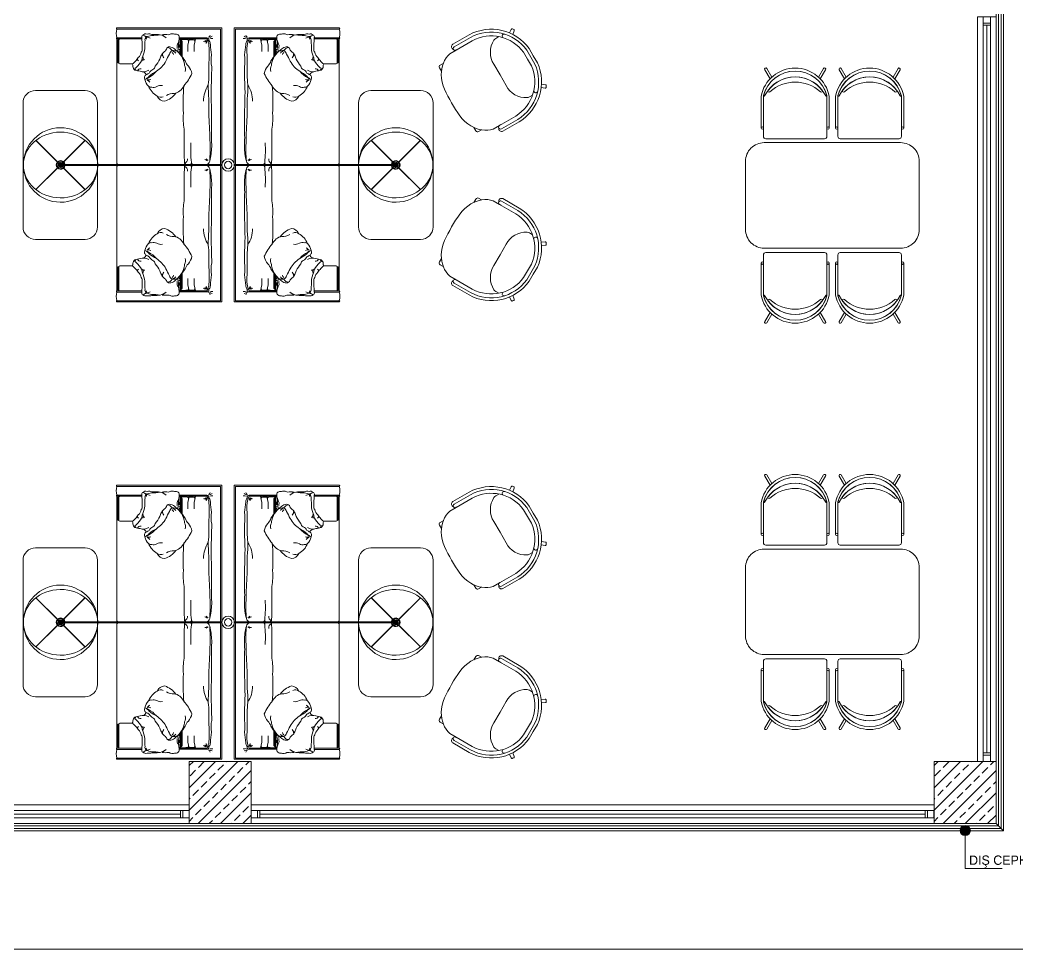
# Model space of a CAD drawing. Header units: millimetres. Extents: x 7998 to 72132, y -12523 to 5591.
# Drawn here: x 66332 to 67135, y -10621 to -9872 of the extents above; entities that cross this region are included whole.
import ezdxf

# ---------------------------------------------------------------- set-up
doc = ezdxf.new("R2010")
doc.units = ezdxf.units.MM
for name, color, linetype, lineweight in [('Xray_Area', 149, 'Continuous', 50), ('Xray_Concrete Arme Column', 8, 'Continuous', 35), ('Xray_Furniture Temporary', 23, 'Continuous', 15), ('Xray_Partition Wall', 254, 'Continuous', 25), ('Xray_Slab', 165, 'Continuous', 15), ('Xray_Text Area', 252, 'Continuous', 20)]:
    doc.layers.add(name, color=color, linetype=linetype, lineweight=lineweight)
doc.layers.add('Xray_Column Scan', color=7, linetype='Continuous', lineweight=13, true_color=0x525252)
doc.layers.add('Xray_Hatch', color=7, linetype='Continuous', lineweight=0, true_color=0x424242)
doc.layers.add('Xray_Door', color=155, linetype='Continuous')
doc.styles.add('ODA ISIMLERI', font='GOTHIC.TTF', dxfattribs={"width": 0.8, "height": 27})

# ---------------------------------------------------------------- blocks, each defined once
blk = doc.blocks.new('COUCH19')
at = {"layer": 'Xray_Furniture Temporary'}
for p, q in [((-1.1036, 0), (0, 0)), ((-1.1036, 0), (-1.1036, -0.8456)), ((1.1036, 0), (0, 0)), ((1.1036, 0), (1.1036, -0.8456)), ((-1.0937, -0.01), (0, -0.01)), ((-1.0937, -0.01), (-1.0937, -0.8456)), ((1.0937, -0.01), (0, -0.01)), ((0, -0.1285), (0, -0.01)), ((0, -0.1285), (0, -0.01)), ((1.0937, -0.01), (1.0937, -0.8456)), ((-1.023, -0.1213), (-1.023, -0.3434)), ((-1.0153, -0.1213), (-1.0153, -0.3434)), ((0, -0.1285), (0, -0.827)), ((0, -0.1285), (0, -0.827)), ((1.0153, -0.1213), (1.0153, -0.3434)), ((1.023, -0.1213), (1.023, -0.3434)), ((-0.8722, -0.32), (-0.9939, -0.32)), ((0.8722, -0.32), (0.9939, -0.32)), ((-0.891, -0.3355), (-1.0069, -0.3355)), ((-0.8809, -0.327), (-1.0016, -0.327)), ((0.8809, -0.327), (1.0016, -0.327)), ((0.891, -0.3355), (1.0069, -0.3355)), ((-1.0394, -0.6226), (-1.0339, -0.6071)), ((-1.0339, -0.6071), (-1.0336, -0.6001)), ((1.0339, -0.6071), (1.0336, -0.6001)), ((1.0394, -0.6226), (1.0339, -0.6071)), ((-1.0252, -0.6457), (-1.0252, -0.8456)), ((-1.0153, -0.6457), (-1.0153, -0.8212)), ((-0.8138, -0.7219), (-0.8138, -0.8212)), ((0.8138, -0.7219), (0.8138, -0.8212)), ((1.0153, -0.6457), (1.0153, -0.8212)), ((1.0252, -0.6457), (1.0252, -0.8456)), ((-1.0153, -0.8212), (-1.0153, -0.8456)), ((-0.9946, -0.8469), (-1.0153, -0.8458)), ((-1.0053, -0.8311), (-0.8238, -0.8311)), ((-1.0053, -0.8373), (-0.9946, -0.8373)), ((-0.9946, -0.8373), (-0.8306, -0.8373)), ((-0.9946, -0.8469), (-0.0199, -0.8469)), ((-0.8238, -0.8373), (-0.8306, -0.8373)), ((0.9946, -0.8469), (0.0199, -0.8469)), ((1.0053, -0.8311), (0.8238, -0.8311)), ((0.8238, -0.8373), (0.8306, -0.8373)), ((0.9946, -0.8373), (0.8306, -0.8373)), ((1.0053, -0.8373), (0.9946, -0.8373)), ((0.9946, -0.8469), (1.0153, -0.8458)), ((1.0153, -0.8212), (1.0153, -0.8456))]:
    blk.add_line(p, q, dxfattribs=at)
for centre, radius, start, end in [((-0.9682, -0.0568), 0.0723, 198.23131, 214.95647), ((-0.9125, -0.0688), 0.1075, 182.4523, 195.85359), ((0.9125, -0.0688), 0.1075, 344.14641, 357.5477), ((0.9682, -0.0568), 0.0723, 325.04353, 341.76869), ((-1.0485, -0.1147), 0.0203, 17.07356, 84.3161), ((-1.0086, -0.1197), 0.0145, 57.29429, 186.5462), ((-0.96, -0.2097), 0.1042, 90.04929, 121.99967), ((-0.8561, -0.0701), 0.1581, 202.42833, 209.54597), ((-0.9638, -0.0987), 0.0448, 212.15954, 236.93312), ((-0.9962, -0.1058), 0.00486, 122.77066, 200.31613), ((-0.9665, -0.1557), 0.0629, 94.31356, 120.93655), ((-0.9695, -0.0858), 0.0431, 234.52584, 258.93744), ((-1.4227, 4.3075), 4.4235, 275.85795, 276.96807), ((-0.9146, -0.4331), 0.3308, 85.1525, 97.90685), ((-1.0818, -27.3612), 27.2584, 89.24932, 89.58976), ((-0.8423, 0.2143), 0.3009, 261.64439, 279.99044), ((-0.8996, -7.8186), 7.7374, 87.69715, 89.1894), ((-0.7201, -0.6336), 0.5284, 81.99142, 90.50512), ((-0.6671, 1.9408), 2.0512, 270.57566, 273.77617), ((-0.5125, 0.0931), 0.2419, 237.19926, 269.7033), ((-0.3187, -8.8283), 8.745, 89.78452, 91.76897), ((-0.3298, -15.8255), 15.7208, 90.21428, 90.73678), ((-0.0865, -4.6828), 4.588, 91.11745, 93.77545), ((-0.266, -0.7097), 0.6266, 85.799, 91.81702), ((-0.1399, -1.2503), 1.1683, 90.30237, 93.93448), ((-0.1258, -1.2627), 1.1681, 85.36955, 92.46091), ((-0.1658, -0.6277), 0.5461, 75.75882, 87.92603), ((-0.0734, -0.0979), 0.0376, 311.32747, 340.0315), ((-0.0083, -0.1402), 0.0347, 134.93265, 177.57346), ((-0.0397, -0.1385), 0.0409, 14.12758, 78.49053), ((0.0397, -0.1385), 0.0409, 101.50947, 165.87242), ((0.1658, -0.6277), 0.5461, 92.07397, 104.24118), ((0.1258, -1.2627), 1.1681, 87.53909, 94.63045), ((0.0083, -0.1402), 0.0347, 2.42654, 45.06735), ((0.0734, -0.0979), 0.0376, 199.9685, 228.67253), ((0.1399, -1.2503), 1.1683, 86.06552, 89.69763), ((0.0865, -4.6828), 4.588, 86.22455, 88.88255), ((0.266, -0.7097), 0.6266, 88.18298, 94.201), ((0.3187, -8.8283), 8.745, 88.23103, 90.21548), ((0.3298, -15.8255), 15.7208, 89.26322, 89.78572), ((0.5125, 0.0931), 0.2419, 270.2967, 302.80074), ((0.6671, 1.9408), 2.0512, 266.22383, 269.42434), ((0.8996, -7.8186), 7.7374, 90.8106, 92.30285), ((0.7201, -0.6336), 0.5284, 89.49488, 98.00858), ((1.0818, -27.3612), 27.2584, 90.41024, 90.75068), ((0.8423, 0.2143), 0.3009, 260.00956, 278.35561), ((1.4227, 4.3075), 4.4235, 263.03193, 264.14205), ((0.9146, -0.4331), 0.3308, 82.09315, 94.8475), ((0.96, -0.2097), 0.1042, 58.00033, 89.95071), ((0.9665, -0.1557), 0.0629, 59.06345, 85.68644), ((0.9695, -0.0858), 0.0431, 281.06256, 305.47416), ((0.9638, -0.0987), 0.0448, 303.06688, 327.84046), ((0.8561, -0.0701), 0.1581, 330.45403, 337.57167), ((0.9962, -0.1058), 0.00486, 339.68387, 57.22934), ((1.0086, -0.1197), 0.0145, 353.4538, 122.70571), ((1.0485, -0.1147), 0.0203, 95.6839, 162.92644), ((-0.9388, 0.0274), 0.2515, 252.3074, 275.65468), ((-0.9939, -0.2503), 0.0327, 92.96535, 130.60645), ((-0.8941, -0.2454), 0.1149, 167.1521, 190.17117), ((-0.1066, -0.0536), 0.2109, 294.18797, 300.34583), ((0.1066, -0.0536), 0.2109, 239.65417, 245.81203), ((0.9388, 0.0274), 0.2515, 264.34532, 287.6926), ((0.9939, -0.2503), 0.0327, 49.39355, 87.03465), ((0.8941, -0.2454), 0.1149, 349.82883, 12.8479), ((-0.9388, -0.0237), 0.2515, 252.3074, 275.65468), ((-0.9939, -0.3014), 0.0327, 92.96535, 130.60645), ((-0.8573, -0.3085), 0.154, 166.02161, 193.8638), ((-0.9731, -0.3508), 0.0372, 124.12904, 155.64558), ((-0.6398, -0.6218), 0.3808, 121.3884, 141.12619), ((-0.7785, -0.4894), 0.1907, 103.81541, 126.17323), ((-0.87, -0.1994), 0.1023, 288.10969, 316.21674), ((-0.8086, -0.3294), 0.0295, 76.02342, 121.44726), ((-0.7705, -0.3554), 0.0628, 74.63663, 119.49282), ((-0.7241, -0.3491), 0.1068, 96.63628, 132.3883), ((-0.8799, -0.576), 0.3626, 48.24576, 66.69877), ((-0.503, 0.9339), 1.2468, 263.76536, 274.03514), ((-0.7253, -0.4571), 0.1748, 42.47622, 60.18804), ((-0.7253, -0.4571), 0.1748, 42.47622, 60.18804), ((-0.3747, 0.1012), 0.413, 264.35466, 281.93885), ((-0.1957, 4.6112), 4.9149, 268.90975, 270.78557), ((-0.1188, 0.6037), 0.8554, 266.03013, 276.62411), ((-0.098, 0.8112), 1.1149, 268.4407, 274.38117), ((-0.0441, -0.3105), 0.0328, 17.77606, 99.42894), ((-0.0219, -0.2808), 0.0348, 51.0228, 87.08965), ((-0.0309, -0.2753), 0.031, 305.699, 355.58904), ((0.0219, -0.2808), 0.0348, 92.91035, 128.9772), ((0.0309, -0.2753), 0.031, 184.41096, 234.301), ((0.0441, -0.3105), 0.0328, 80.57106, 162.22394), ((0.098, 0.8112), 1.1149, 265.61883, 271.5593), ((0.1188, 0.6037), 0.8554, 263.37589, 273.96987), ((0.1957, 4.6112), 4.9149, 269.21443, 271.09025), ((0.3747, 0.1012), 0.413, 258.06115, 275.64534), ((0.503, 0.9339), 1.2468, 265.96486, 276.23464), ((0.7253, -0.4571), 0.1748, 119.81196, 137.52378), ((0.7253, -0.4571), 0.1748, 119.81196, 137.52378), ((0.8799, -0.576), 0.3626, 113.30123, 131.75424), ((0.7241, -0.3491), 0.1068, 47.6117, 83.36372), ((0.7705, -0.3554), 0.0628, 60.50718, 105.36337), ((0.87, -0.1994), 0.1023, 223.78326, 251.89031), ((0.8086, -0.3294), 0.0295, 58.55274, 103.97658), ((0.7785, -0.4894), 0.1907, 53.82677, 76.18459), ((0.6398, -0.6218), 0.3808, 38.87381, 58.6116), ((0.9388, -0.0237), 0.2515, 264.34532, 287.6926), ((0.9731, -0.3508), 0.0372, 24.35442, 55.87096), ((0.9939, -0.3014), 0.0327, 49.39355, 87.03465), ((0.8573, -0.3085), 0.154, 346.1362, 13.97839), ((-0.9935, -0.3951), 0.0636, 175.6653, 199.88427), ((-1.074, -0.3797), 0.0201, 328.12893, 14.35696), ((-1.0179, -0.373), 0.0366, 132.10418, 182.60489), ((-1.0202, -0.4425), 0.0992, 87.12331, 102.96129), ((-1.013, -0.3531), 0.00989, 37.58217, 102.98696), ((-1.0153, -0.3434), 9e-16, 206.56505, 285.66907), ((-0.8059, 2.3284), 2.6828, 265.74072, 267.224), ((-1.0152, -0.4325), 0.0861, 60.71855, 83.31544), ((-0.9598, -0.3395), 0.0224, 233.38286, 291.86342), ((-1.8086, -0.3438), 0.8409, 359.89107, 0.56801), ((-1.8043, -0.3438), 0.8409, 359.89107, 0.56801), ((-1.7985, -0.3438), 0.8409, 359.89107, 0.56801), ((-0.9476, -0.3727), 0.013, 53.24774, 107.21161), ((-0.8785, -0.4259), 0.0721, 143.30896, 175.55012), ((-1.7898, -0.3438), 0.8409, 359.89107, 0.56801), ((-0.8982, -0.4428), 0.0477, 118.96826, 174.6945), ((-0.4767, 1.1955), 1.6136, 253.46674, 254.27028), ((-0.8521, -0.3383), 0.079, 177.94062, 186.48444), ((-0.8349, -0.393), 0.0868, 155.89521, 185.31204), ((-0.8806, -0.3758), 0.048, 211.76728, 255.88251), ((-0.8391, -0.3383), 0.079, 177.94062, 186.48444), ((-0.89, -0.3951), 0.0251, 116.21532, 179.46973), ((-0.8313, -0.3383), 0.079, 177.94062, 186.48444), ((-0.8858, -0.4133), 0.0239, 98.11027, 149.20326), ((-0.6677, -0.3987), 0.0929, 9.12676, 39.8927), ((-0.683, -0.5154), 0.1782, 17.82565, 54.35597), ((-0.4651, -0.3911), 0.1111, 176.31749, 210.59755), ((0.683, -0.5154), 0.1782, 125.64403, 162.17435), ((0.4651, -0.3911), 0.1111, 329.40245, 3.68251), ((0.6677, -0.3987), 0.0929, 140.1073, 170.87324), ((0.8858, -0.4133), 0.0239, 30.79674, 81.88973), ((0.8806, -0.3758), 0.048, 284.11749, 328.23272), ((0.89, -0.3951), 0.0251, 0.53027, 63.78468), ((0.8313, -0.3383), 0.079, 353.51556, 2.05938), ((0.4767, 1.1955), 1.6136, 285.72972, 286.53326), ((0.8349, -0.393), 0.0868, 354.68796, 24.10479), ((0.8391, -0.3383), 0.079, 353.51556, 2.05938), ((0.8982, -0.4428), 0.0477, 5.3055, 61.03174), ((0.8521, -0.3383), 0.079, 353.51556, 2.05938), ((0.8059, 2.3284), 2.6828, 272.776, 274.25928), ((0.8785, -0.4259), 0.0721, 4.44988, 36.69104), ((0.9476, -0.3727), 0.013, 72.78839, 126.75226), ((1.7898, -0.3438), 0.8409, 179.43199, 180.10893), ((0.9598, -0.3395), 0.0224, 248.13658, 306.61714), ((1.7985, -0.3438), 0.8409, 179.43199, 180.10893), ((1.8043, -0.3438), 0.8409, 179.43199, 180.10893), ((1.8086, -0.3438), 0.8409, 179.43199, 180.10893), ((1.0152, -0.4325), 0.0861, 96.68456, 119.28145), ((1.013, -0.3531), 0.00989, 77.01304, 142.41783), ((1.0202, -0.4425), 0.0992, 77.03871, 92.87669), ((1.0153, -0.3434), 9e-16, 254.33093, 333.43495), ((1.0179, -0.373), 0.0366, 357.39511, 47.89582), ((0.9935, -0.3951), 0.0636, 340.11573, 4.3347), ((1.074, -0.3797), 0.0201, 165.64304, 211.87107), ((-1.0857, -0.4353), 0.0374, 5.62626, 29.86705), ((-0.8603, -0.4599), 0.1903, 171.46749, 186.75287), ((-0.9845, -0.5171), 0.0736, 131.92227, 151.75812), ((-0.8895, -0.5465), 0.1669, 144.40627, 162.81863), ((-0.93, -0.4247), 0.0209, 167.84424, 221.03219), ((-0.9308, -0.4312), 0.0166, 205.71178, 264.96524), ((-0.95, -0.4912), 0.0469, 30.0924, 67.79972), ((-0.8675, -0.4407), 0.0498, 212.77561, 251.38585), ((-0.8962, -0.4339), 0.0461, 267.61302, 314.7931), ((-0.5946, 0.0891), 0.5918, 239.80059, 245.85007), ((-0.5852, -0.5878), 0.3145, 159.35128, 161.47641), ((-0.9623, -0.668), 0.2508, 33.94677, 59.95726), ((-0.5637, -0.4898), 0.0765, 172.08698, 207.66907), ((-0.5781, -0.4612), 0.0648, 291.84882, 0.31805), ((-0.593, -0.493), 0.0481, 323.94805, 24.7103), ((0.5781, -0.4612), 0.0648, 179.68195, 248.15118), ((0.593, -0.493), 0.0481, 155.2897, 216.05195), ((0.5637, -0.4898), 0.0765, 332.33093, 7.91302), ((0.9623, -0.668), 0.2508, 120.04274, 146.05323), ((0.5946, 0.0891), 0.5918, 294.14993, 300.19941), ((0.8962, -0.4339), 0.0461, 225.2069, 272.38698), ((0.5852, -0.5878), 0.3145, 18.52359, 20.64872), ((0.8675, -0.4407), 0.0498, 288.61415, 327.22439), ((0.95, -0.4912), 0.0469, 112.20028, 149.9076), ((0.9308, -0.4312), 0.0166, 275.03476, 334.28822), ((0.93, -0.4247), 0.0209, 318.96781, 12.15576), ((0.8895, -0.5465), 0.1669, 17.18137, 35.59373), ((0.9845, -0.5171), 0.0736, 28.24188, 48.07773), ((1.0857, -0.4353), 0.0374, 150.13295, 174.37374), ((0.8603, -0.4599), 0.1903, 353.24713, 8.53251), ((-1.1824, -0.5481), 0.1315, 345.11327, 359.76905), ((-0.6856, -0.5372), 0.3656, 173.70326, 181.78914), ((-1.3233, -0.5519), 0.2798, 356.98029, 11.29104), ((-0.1668, 1.2141), 1.8467, 247.16633, 248.19391), ((-0.9686, -0.7306), 0.2576, 48.26676, 63.28578), ((-0.7977, -0.5692), 0.0309, 23.77058, 88.91582), ((-0.7041, -0.5228), 0.0736, 207.42887, 240.30495), ((-0.9052, -0.702), 0.2305, 28.40779, 49.06899), ((-0.4308, -0.3572), 0.3657, 207.82843, 218.77587), ((-0.6913, -0.4433), 0.1579, 291.30838, 330.37962), ((-0.6694, -0.5501), 0.0453, 340.76954, 33.07013), ((0.6913, -0.4433), 0.1579, 209.62038, 248.69162), ((0.6694, -0.5501), 0.0453, 146.92987, 199.23046), ((0.9052, -0.702), 0.2305, 130.93101, 151.59221), ((0.4308, -0.3572), 0.3657, 321.22413, 332.17157), ((0.7041, -0.5228), 0.0736, 299.69505, 332.57113), ((0.7977, -0.5692), 0.0309, 91.08418, 156.22942), ((0.9686, -0.7306), 0.2576, 116.71422, 131.73324), ((0.1668, 1.2141), 1.8467, 291.80609, 292.83367), ((1.3233, -0.5519), 0.2798, 168.70896, 183.01971), ((0.6856, -0.5372), 0.3656, 358.21086, 6.29674), ((1.1824, -0.5481), 0.1315, 180.23095, 194.88673), ((-1.024, -0.6135), 0.0321, 161.98094, 225.46619), ((-0.893, -0.5867), 0.1625, 178.30492, 185.94257), ((-1.0305, -0.6287), 0.0178, 205.53765, 287.16641), ((-0.9918, -0.6504), 0.0551, 132.32141, 167.22086), ((-0.8969, -0.5394), 0.1495, 190.49814, 208.00804), ((-0.9116, -0.6241), 0.1204, 156.94412, 171.49256), ((-1.0297, -0.6272), 0.021, 40.19379, 92.72383), ((-1.0084, -0.595), 0.0252, 215.35046, 284.89713), ((-0.9561, -0.2463), 0.3759, 262.99758, 269.92178), ((-0.9616, -0.8603), 0.2191, 83.67918, 98.72149), ((-0.9444, -0.7762), 0.1544, 66.79638, 94.50638), ((-0.932, -0.6833), 0.0412, 54.70234, 97.62829), ((-0.872, -0.6017), 0.0345, 250.37361, 320.20198), ((-0.8452, -0.5576), 0.0857, 243.37534, 262.80975), ((-0.8562, -0.6208), 0.0218, 270.7288, 323.40387), ((-0.8886, -0.7571), 0.119, 41.71252, 74.04791), ((-0.8238, -0.6318), 0.074, 338.25285, 34.24984), ((-0.7076, -0.6535), 0.0475, 113.03693, 152.79426), ((-1.1641, -0.8672), 0.508, 30.45148, 33.51032), ((-0.703, -0.5984), 0.0259, 206.1911, 303.15727), ((-0.7246, -0.6096), 0.0249, 24.03342, 69.61843), ((-0.7569, -0.6364), 0.07, 13.53858, 38.98255), ((-0.812, -0.6832), 0.1384, 27.17308, 37.26182), ((-0.7068, -0.521), 0.1006, 280.2692, 316.42153), ((-0.7367, -0.592), 0.0518, 347.50609, 20.34024), ((-0.4043, -0.8255), 0.3589, 137.00296, 141.72321), ((-0.6568, -0.57), 0.0307, 318.41647, 9.50764), ((0.6568, -0.57), 0.0307, 170.49236, 221.58353), ((0.7068, -0.521), 0.1006, 223.57847, 259.7308), ((0.4043, -0.8255), 0.3589, 38.27679, 42.99704), ((0.7367, -0.592), 0.0518, 159.65976, 192.49391), ((0.7569, -0.6364), 0.07, 141.01745, 166.46142), ((0.812, -0.6832), 0.1384, 142.73818, 152.82692), ((0.703, -0.5984), 0.0259, 236.84273, 333.8089), ((0.7246, -0.6096), 0.0249, 110.38157, 155.96658), ((1.1641, -0.8672), 0.508, 146.48968, 149.54852), ((0.7076, -0.6535), 0.0475, 27.20574, 66.96307), ((0.8238, -0.6318), 0.074, 145.75016, 201.74715), ((0.8886, -0.7571), 0.119, 105.95209, 138.28748), ((0.8562, -0.6208), 0.0218, 216.59613, 269.2712), ((0.872, -0.6017), 0.0345, 219.79802, 289.62639), ((0.8452, -0.5576), 0.0857, 277.19025, 296.62466), ((0.9444, -0.7762), 0.1544, 85.49362, 113.20362), ((0.932, -0.6833), 0.0412, 82.37171, 125.29766), ((0.9616, -0.8603), 0.2191, 81.27851, 96.32082), ((0.9561, -0.2463), 0.3759, 270.07822, 277.00242), ((1.0084, -0.595), 0.0252, 255.10287, 324.64954), ((1.0297, -0.6272), 0.021, 87.27617, 139.80621), ((0.9116, -0.6241), 0.1204, 8.50744, 23.05588), ((1.0305, -0.6287), 0.0178, 252.83359, 334.46235), ((0.8969, -0.5394), 0.1495, 331.99196, 349.50186), ((0.9918, -0.6504), 0.0551, 12.77914, 47.67859), ((1.024, -0.6135), 0.0321, 314.53381, 18.01906), ((0.893, -0.5867), 0.1625, 354.05743, 1.69508), ((-1.0202, -0.4899), 0.1559, 268.16974, 279.37394), ((-0.9173, -0.7166), 0.0675, 38.85854, 82.24168), ((-0.9411, -0.799), 0.1462, 43.10341, 58.55289), ((-0.853, -0.6658), 0.0145, 257.19165, 333.37389), ((-0.8929, -0.7722), 0.0937, 32.44409, 51.26793), ((-0.7999, -0.7396), 0.0226, 72.94218, 128.28882), ((-0.836, -0.7335), 0.0664, 30.01156, 56.90731), ((-0.7991, -0.676), 0.0425, 277.94395, 324.85102), ((-0.7764, -0.6828), 0.0176, 263.13095, 322.85544), ((-0.746, -0.6534), 0.0296, 176.22717, 243.90603), ((-1.0453, -0.616), 0.2934, 343.26547, 351.52835), ((1.0453, -0.616), 0.2934, 188.47165, 196.73453), ((0.746, -0.6534), 0.0296, 296.09397, 3.77283), ((0.7764, -0.6828), 0.0176, 217.14456, 276.86905), ((0.7991, -0.676), 0.0425, 215.14898, 262.05605), ((0.836, -0.7335), 0.0664, 123.09269, 149.98844), ((0.7999, -0.7396), 0.0226, 51.71118, 107.05782), ((0.8929, -0.7722), 0.0937, 128.73207, 147.55591), ((0.9411, -0.799), 0.1462, 121.44711, 136.89659), ((0.853, -0.6658), 0.0145, 206.62611, 282.80835), ((0.9173, -0.7166), 0.0675, 97.75832, 141.14146), ((1.0202, -0.4899), 0.1559, 260.62606, 271.83026), ((-1.0986, -0.8456), 0.00498, 180, 0), ((-1.0594, -0.7633), 0.0891, 247.41552, 292.58448), ((-1.0202, -0.8456), 0.00498, 180, 0), ((-1.0053, -0.8212), 0.00996, 180, 270), ((-1.0053, -0.8342), 0.00308, 90, 270), ((-0.9946, -0.8421), 0.00481, 90, 270), ((-0.8306, -0.8421), 0.00481, 270, 90), ((-0.8238, -0.8212), 0.00996, 270, 360), ((-0.8238, -0.8342), 0.00308, 270, 90), ((-0.0199, -0.827), 0.0199, 270, 360), ((0.0199, -0.827), 0.0199, 180, 270), ((0.8238, -0.8212), 0.00996, 180, 270), ((0.8238, -0.8342), 0.00308, 90, 270), ((0.8306, -0.8421), 0.00481, 90, 270), ((0.9946, -0.8421), 0.00481, 270, 90), ((1.0053, -0.8212), 0.00996, 270, 0), ((1.0053, -0.8342), 0.00308, 270, 90), ((1.0202, -0.8456), 0.00498, 180, 0), ((1.0594, -0.7633), 0.0891, 247.41552, 292.58448), ((1.0986, -0.8456), 0.00498, 180, 0)]:
    blk.add_arc(centre, radius, start, end, dxfattribs=at)
blk = doc.blocks.new('SANDALYEÜ')
at = {"layer": 'Xray_Furniture Temporary'}
for p, q in [((55180.14, 5075.64), (55180.14, 5041.32)), ((55232.14, 5077.64), (55182.14, 5077.64)), ((55234.14, 5075.64), (55234.14, 5041.32))]:
    blk.add_line(p, q, dxfattribs=at)
for points in [[(55178.14, 5068.64), (55178.14, 5041.64, 0.827586), (55236.14, 5041.64), (55236.14, 5068.64)], [(55185.77, 5026.8), (55181.27, 5019.01, 1), (55183, 5018.01), (55187.24, 5025.35)], [(55228.51, 5026.8), (55233, 5019.01, -1), (55231.27, 5018.01), (55227.03, 5025.35)]]:
    blk.add_lwpolyline(points, format="xyb", dxfattribs=at)
for points in [[(55234.06, 5041.01, 0.898684), (55233.08, 5041.21, -0.619296), (55181.19, 5041.21, 0.898684), (55180.22, 5041.01, 0.775257)], [(55185.66, 5037.76, 0.913533), (55184.2, 5036.4, 0.490973), (55230.07, 5036.4, 0.913533), (55228.61, 5037.76, -0.383369)]]:
    blk.add_lwpolyline(points, format="xyb", close=True, dxfattribs=at)
for centre in [(55179.14, 5068.64), (55235.14, 5068.64)]:
    blk.add_circle(centre, 1, dxfattribs=at)
for centre, radius, start, end in [((55182.14, 5075.64), 2, 90, 180), ((55232.14, 5075.64), 2, 0, 90), ((55207.14, 5047.94), 27.8, 193.77034, 346.22966)]:
    blk.add_arc(centre, radius, start, end, dxfattribs=at)

msp = doc.modelspace()

# ---------------------------------------------------------------- hatches: boundary and pattern name
at = {"layer": 'Xray_Column Scan', "linetype": 'Continuous', "lineweight": 0}
h = msp.add_hatch(dxfattribs=at)
h.set_pattern_fill('ANSI33', color=256, scale=2)
h.set_pattern_definition([(45, (56233.489, -22306.314), (-8.980256, 8.980256), []), (45, (56242.469, -22306.314), (-8.980256, 8.980256), [6.35, -3.175])])
h.paths.add_polyline_path([(66468.01, -10519.9), (66468.01, -10469.9), (66518.01, -10469.9), (66518.01, -10519.9)])
h = msp.add_hatch(dxfattribs=at)
h.set_pattern_fill('ANSI33', color=256, scale=2)
h.set_pattern_definition([(45, (56833.708, -22306.314), (-8.980256, 8.980256), []), (45, (56842.688, -22306.314), (-8.980256, 8.980256), [6.35, -3.175])])
h.paths.add_polyline_path([(67068.23, -10519.9), (67068.23, -10469.9), (67118.23, -10469.9), (67118.23, -10519.9)])
at = {"layer": 'Xray_Hatch', "lineweight": 0}
h = msp.add_hatch(color=256, dxfattribs=at)
h.dxf.hatch_style = 1
h.paths.add_polyline_path([(67097.53, -10525.57, -1), (67089.31, -10525.57, -1)])

# ---------------------------------------------------------------- linework, layer by layer
at = {"lineweight": 0}
for p, q in [((67093.42, -10527.8), (67093.42, -10556.13)), ((67093.42, -10556.13), (67123.17, -10556.13))]:
    msp.add_line(p, q, dxfattribs=at)
msp.add_circle((67093.42, -10525.57), 4.11, dxfattribs=at)
at = {"layer": 'Xray_Area', "linetype": 'Continuous', "lineweight": 0}
msp.add_lwpolyline([(67058.6, -7106.18), (66804.08, -7131.12), (65519.02, -7257.04), (65528.93, -6726.29), (64107.48, -6669.65), (63969.84, -6663.47), (63917.99, -9021.55), (63882.55, -10621.1), (68003.63, -10621.09), (68006.86, -10369.65), (67810.03, -9689.32)], close=True, dxfattribs=at)
msp.add_lwpolyline([(64118.23, -10519.9), (67118.23, -10519.9), (67118.23, -7439.9), (65519.02, -7439.9), (65519.02, -6829.9), (64118.02, -6829.9), (64118.23, -10519.9)], dxfattribs=at)
at = {"layer": 'Xray_Concrete Arme Column', "linetype": 'Continuous', "lineweight": 0}
msp.add_line((67118.23, -10519.9), (64118.25, -10519.9), dxfattribs=at)
for points in [[(66468.01, -10519.9), (66468.01, -10469.9), (66518.01, -10469.9), (66518.01, -10519.9), (66468.01, -10519.9)], [(67068.23, -10519.9), (67068.23, -10469.9), (67118.23, -10469.9), (67118.23, -10519.9), (67068.23, -10519.9)]]:
    msp.add_lwpolyline(points, dxfattribs=at)
at = {"layer": 'Xray_Door', "lineweight": 0}
for p, q in [((67110.73, -10463.04), (67110.73, -9876.76)), ((66461.15, -10512.4), (65924.87, -10512.4)), ((66524.87, -10512.4), (67061.15, -10512.4))]:
    msp.add_line(p, q, dxfattribs=at)
for points in [[(67107.73, -9875.03), (67107.73, -9869.9), (67113.73, -9869.9), (67113.73, -9875.03)], [(67107.73, -9876.76), (67107.73, -9875.03), (67113.73, -9875.03), (67113.73, -9876.76)], [(67107.73, -10463.04), (67107.73, -10464.77), (67113.73, -10464.77), (67113.73, -10463.04)], [(67107.73, -10464.77), (67107.73, -10469.9), (67113.73, -10469.9), (67113.73, -10464.77)], [(66461.15, -10515.4), (66462.88, -10515.4), (66462.88, -10509.4), (66461.15, -10509.4)], [(66462.88, -10515.4), (66468.01, -10515.4), (66468.01, -10509.4), (66462.88, -10509.4)], [(66523.14, -10515.4), (66518.01, -10515.4), (66518.01, -10509.4), (66523.14, -10509.4)], [(66524.87, -10515.4), (66523.14, -10515.4), (66523.14, -10509.4), (66524.87, -10509.4)], [(67061.15, -10515.4), (67062.88, -10515.4), (67062.88, -10509.4), (67061.15, -10509.4)], [(67062.88, -10515.4), (67068.01, -10515.4), (67068.01, -10509.4), (67062.88, -10509.4)]]:
    msp.add_lwpolyline(points, close=True, dxfattribs=at)
for points in [[(67107.73, -10463.04), (67107.73, -9876.76), (67113.73, -9876.76), (67113.73, -10463.04), (67107.73, -10463.04)], [(66461.15, -10515.4), (65924.87, -10515.4), (65924.87, -10509.4), (66461.15, -10509.4), (66461.15, -10515.4)], [(66524.87, -10515.4), (67061.15, -10515.4), (67061.15, -10509.4), (66524.87, -10509.4), (66524.87, -10515.4)]]:
    msp.add_lwpolyline(points, dxfattribs=at)
at = {"layer": 'Xray_Furniture Temporary', "lineweight": 0}
for p, q in [((66717.51, -9885.93), (66715.03, -9887.37)), ((66683.11, -9896.79), (66678.03, -9899.72)), ((66718.52, -9916.78), (66713.55, -9908.18)), ((66718.52, -9916.78), (66723.49, -9925.39)), ((66744.73, -9933.08), (66742.25, -9934.52)), ((66718.13, -9957.45), (66713.06, -9960.38)), ((66718.13, -10021.13), (66713.06, -10018.2)), ((66744.73, -10045.5), (66742.25, -10044.07)), ((66718.52, -10061.8), (66723.49, -10053.19)), ((66718.52, -10061.8), (66713.55, -10070.4)), ((66683.11, -10081.8), (66678.03, -10078.87)), ((66717.51, -10092.65), (66715.03, -10091.22)), ((66717.51, -10254.44), (66715.03, -10255.87)), ((66683.11, -10265.29), (66678.03, -10268.22)), ((66718.52, -10285.29), (66713.55, -10276.68)), ((66718.52, -10285.29), (66723.49, -10293.89)), ((66744.73, -10301.59), (66742.25, -10303.02)), ((66718.13, -10325.95), (66713.06, -10328.89)), ((66718.13, -10389.64), (66713.06, -10386.71)), ((66744.73, -10414.01), (66742.25, -10412.57)), ((66718.52, -10430.3), (66723.49, -10421.7)), ((66718.52, -10430.3), (66713.55, -10438.91)), ((66683.11, -10450.3), (66678.03, -10447.37)), ((66717.51, -10461.15), (66715.03, -10459.72))]:
    msp.add_line(p, q, dxfattribs=at)
at = {"layer": 'Xray_Furniture Temporary', "linetype": 'Continuous', "lineweight": 0}
for p, q in [((66344.48, -9969.57), (66361.85, -9986.94)), ((66344.58, -9969.47), (66361.95, -9986.84)), ((66366.81, -9986.75), (66384.18, -9969.38)), ((66366.9, -9986.85), (66384.27, -9969.48)), ((66632, -9986.85), (66614.63, -9969.48)), ((66632.1, -9986.75), (66614.73, -9969.38)), ((66654.32, -9969.47), (66636.95, -9986.84)), ((66654.42, -9969.57), (66637.05, -9986.94)), ((66363.63, -9987.61), (66363.53, -9987.41)), ((66364.42, -9987.21), (66364.42, -9987.44)), ((66365.31, -9987.41), (66365.21, -9987.61)), ((66633.59, -9987.41), (66633.69, -9987.61)), ((66634.48, -9987.21), (66634.48, -9987.44)), ((66635.27, -9987.61), (66635.37, -9987.41)), ((66344.49, -10009.07), (66361.86, -9991.7)), ((66344.58, -10009.16), (66361.95, -9991.8)), ((66362.55, -9989.32), (66362.32, -9989.32)), ((66362.52, -9988.43), (66362.72, -9988.52)), ((66362.72, -9990.11), (66362.52, -9990.2)), ((66363.1, -9987.99), (66362.94, -9987.83)), ((66363.1, -9990.64), (66362.94, -9990.8)), ((66363.63, -9991.02), (66363.53, -9991.22)), ((66364.42, -9991.19), (66364.42, -9991.42)), ((66494.48, -9988.82), (66364.46, -9988.82)), ((66494.48, -9989.82), (66364.46, -9989.82)), ((66365.31, -9991.22), (66365.21, -9991.02)), ((66365.91, -9987.83), (66365.75, -9987.99)), ((66365.91, -9990.8), (66365.75, -9990.64)), ((66366.33, -9988.43), (66366.12, -9988.52)), ((66366.12, -9990.11), (66366.33, -9990.2)), ((66366.8, -9991.88), (66384.17, -10009.25)), ((66366.9, -9991.79), (66384.26, -10009.16)), ((66504.43, -9988.82), (66634.44, -9988.82)), ((66504.43, -9989.82), (66634.44, -9989.82)), ((66632, -9991.79), (66614.64, -10009.16)), ((66632.1, -9991.88), (66614.73, -10009.25)), ((66632.58, -9988.43), (66632.78, -9988.52)), ((66632.78, -9990.11), (66632.58, -9990.2)), ((66632.99, -9987.83), (66633.15, -9987.99)), ((66632.99, -9990.8), (66633.15, -9990.64)), ((66633.59, -9991.22), (66633.69, -9991.02)), ((66634.48, -9991.19), (66634.48, -9991.42)), ((66635.27, -9991.02), (66635.37, -9991.22)), ((66635.81, -9987.99), (66635.96, -9987.83)), ((66635.81, -9990.64), (66635.96, -9990.8)), ((66636.38, -9988.43), (66636.18, -9988.52)), ((66636.18, -9990.11), (66636.38, -9990.2)), ((66636.36, -9989.32), (66636.58, -9989.32)), ((66654.32, -10009.16), (66636.95, -9991.8)), ((66654.41, -10009.07), (66637.04, -9991.7)), ((66344.48, -10338.07), (66361.85, -10355.44)), ((66344.58, -10337.98), (66361.95, -10355.34)), ((66366.81, -10355.26), (66384.18, -10337.89)), ((66366.9, -10355.35), (66384.27, -10337.98)), ((66632, -10355.35), (66614.63, -10337.98)), ((66632.1, -10355.26), (66614.73, -10337.89)), ((66654.32, -10337.98), (66636.95, -10355.34)), ((66654.42, -10338.07), (66637.05, -10355.44)), ((66362.52, -10356.93), (66362.72, -10357.03)), ((66363.1, -10356.49), (66362.94, -10356.33)), ((66363.63, -10356.12), (66363.53, -10355.92)), ((66364.42, -10355.72), (66364.42, -10355.94)), ((66365.31, -10355.92), (66365.21, -10356.12)), ((66365.91, -10356.33), (66365.75, -10356.49)), ((66366.33, -10356.93), (66366.12, -10357.03)), ((66632.58, -10356.93), (66632.78, -10357.03)), ((66632.99, -10356.33), (66633.15, -10356.49)), ((66633.59, -10355.92), (66633.69, -10356.12)), ((66634.48, -10355.72), (66634.48, -10355.94)), ((66635.27, -10356.12), (66635.37, -10355.92)), ((66635.81, -10356.49), (66635.96, -10356.33)), ((66636.38, -10356.93), (66636.18, -10357.03)), ((66344.49, -10377.57), (66361.86, -10360.2)), ((66344.58, -10377.67), (66361.95, -10360.3)), ((66362.55, -10357.82), (66362.32, -10357.82)), ((66362.72, -10358.61), (66362.52, -10358.71)), ((66363.1, -10359.15), (66362.94, -10359.3)), ((66363.63, -10359.52), (66363.53, -10359.72)), ((66364.42, -10359.69), (66364.42, -10359.92)), ((66494.48, -10357.32), (66364.46, -10357.32)), ((66494.48, -10358.32), (66364.46, -10358.32)), ((66365.31, -10359.72), (66365.21, -10359.52)), ((66365.91, -10359.3), (66365.75, -10359.15)), ((66366.12, -10358.61), (66366.33, -10358.71)), ((66366.8, -10360.39), (66384.17, -10377.76)), ((66366.9, -10360.29), (66384.26, -10377.66)), ((66504.43, -10357.32), (66634.44, -10357.32)), ((66504.43, -10358.32), (66634.44, -10358.32)), ((66632, -10360.29), (66614.64, -10377.66)), ((66632.1, -10360.39), (66614.73, -10377.76)), ((66632.78, -10358.61), (66632.58, -10358.71)), ((66632.99, -10359.3), (66633.15, -10359.15)), ((66633.59, -10359.72), (66633.69, -10359.52)), ((66634.48, -10359.69), (66634.48, -10359.92)), ((66635.27, -10359.52), (66635.37, -10359.72)), ((66635.81, -10359.15), (66635.96, -10359.3)), ((66636.18, -10358.61), (66636.38, -10358.71)), ((66636.36, -10357.82), (66636.58, -10357.82)), ((66654.32, -10377.67), (66636.95, -10360.3)), ((66654.41, -10377.57), (66637.04, -10360.2))]:
    msp.add_line(p, q, dxfattribs=at)
at = {"layer": 'Xray_Furniture Temporary', "lineweight": 0}
for points in [[(66680.4, -9892.09), (66693.55, -9884.5, -0.377301), (66742.07, -9895.6), (66745.35, -9901.29)], [(66681.54, -9894.07), (66694.66, -9886.49, -0.376145), (66740.15, -9896.84), (66743.38, -9902.43)], [(66726.29, -9882.98), (66727.5, -9880.11, -0.414214), (66728.6, -9879.66), (66729.53, -9880.05, -0.414214), (66729.97, -9881.15), (66728.73, -9884.12)], [(66683.11, -9896.79), (66696.19, -9889.23, -0.374359), (66737.52, -9898.56), (66740.66, -9904)], [(66718.13, -9957.45), (66731.22, -9949.9, 0.374359), (66743.8, -9909.44), (66740.66, -9904)], [(66719.7, -9960.17), (66732.82, -9952.59, 0.376145), (66746.6, -9908.02), (66743.38, -9902.43)], [(66720.84, -9962.14), (66733.99, -9954.55, 0.377301), (66748.64, -9906.98), (66745.35, -9901.29)], [(66671.31, -9913.84), (66669.76, -9911.15, -0.414214), (66670.37, -9908.86), (66672.76, -9907.48)], [(66751.68, -9926.96), (66754.77, -9927.34, 0.414214), (66755.71, -9926.61), (66755.83, -9925.62, 0.414214), (66755.1, -9924.68), (66751.91, -9924.28)], [(66697.47, -9959.14), (66699.02, -9961.83, 0.414214), (66701.31, -9962.44), (66703.7, -9961.07)], [(66697.47, -10019.44), (66699.02, -10016.76, -0.414214), (66701.31, -10016.14), (66703.7, -10017.52)], [(66719.7, -10018.42), (66732.82, -10025.99, -0.376145), (66746.6, -10070.56), (66743.38, -10076.15)], [(66720.84, -10016.44), (66733.99, -10024.03, -0.377301), (66748.64, -10071.6), (66745.35, -10077.29)], [(66718.13, -10021.13), (66731.22, -10028.69, -0.374359), (66743.8, -10069.14), (66740.66, -10074.58)], [(66751.68, -10051.63), (66754.77, -10051.24, -0.414214), (66755.71, -10051.97), (66755.83, -10052.97, -0.414214), (66755.1, -10053.91), (66751.91, -10054.31)], [(66671.31, -10064.75), (66669.76, -10067.43, 0.414214), (66670.37, -10069.73), (66672.76, -10071.11)], [(66683.11, -10081.8), (66696.19, -10089.35, 0.374359), (66737.52, -10080.03), (66740.66, -10074.58)], [(66680.4, -10086.49), (66693.55, -10094.08, 0.377301), (66742.07, -10082.98), (66745.35, -10077.29)], [(66681.54, -10084.52), (66694.66, -10092.09, 0.376145), (66740.15, -10081.74), (66743.38, -10076.15)], [(66726.29, -10095.61), (66727.5, -10098.47, 0.414214), (66728.6, -10098.92), (66729.53, -10098.53, 0.414214), (66729.97, -10097.43), (66728.73, -10094.46)], [(66680.4, -10260.6), (66693.55, -10253.01, -0.377301), (66742.07, -10264.11), (66745.35, -10269.8)], [(66681.54, -10262.57), (66694.66, -10255, -0.376145), (66740.15, -10265.35), (66743.38, -10270.94)], [(66726.29, -10251.48), (66727.5, -10248.62, -0.414214), (66728.6, -10248.17), (66729.53, -10248.56, -0.414214), (66729.97, -10249.66), (66728.73, -10252.62)], [(66683.11, -10265.29), (66696.19, -10257.74, -0.374359), (66737.52, -10267.06), (66740.66, -10272.5)], [(66671.31, -10282.34), (66669.76, -10279.66, -0.414214), (66670.37, -10277.36), (66672.76, -10275.98)], [(66718.13, -10325.95), (66731.22, -10318.4, 0.374359), (66743.8, -10277.95), (66740.66, -10272.5)], [(66719.7, -10328.67), (66732.82, -10321.1, 0.376145), (66746.6, -10276.52), (66743.38, -10270.94)], [(66720.84, -10330.65), (66733.99, -10323.05, 0.377301), (66748.64, -10275.48), (66745.35, -10269.8)], [(66751.68, -10295.46), (66754.77, -10295.85, 0.414214), (66755.71, -10295.12), (66755.83, -10294.12, 0.414214), (66755.1, -10293.18), (66751.91, -10292.78)], [(66697.47, -10327.65), (66699.02, -10330.33, 0.414214), (66701.31, -10330.95), (66703.7, -10329.57)], [(66697.47, -10387.94), (66699.02, -10385.26, -0.414214), (66701.31, -10384.64), (66703.7, -10386.02)], [(66719.7, -10386.92), (66732.82, -10394.5, -0.376145), (66746.6, -10439.07), (66743.38, -10444.66)], [(66720.84, -10384.95), (66733.99, -10392.54, -0.377301), (66748.64, -10440.11), (66745.35, -10445.8)], [(66718.13, -10389.64), (66731.22, -10397.19, -0.374359), (66743.8, -10437.64), (66740.66, -10443.09)], [(66751.68, -10420.13), (66754.77, -10419.74, -0.414214), (66755.71, -10420.47), (66755.83, -10421.47, -0.414214), (66755.1, -10422.41), (66751.91, -10422.81)], [(66671.31, -10433.25), (66669.76, -10435.94, 0.414214), (66670.37, -10438.23), (66672.76, -10439.61)], [(66681.54, -10453.02), (66694.66, -10460.6, 0.376145), (66740.15, -10450.24), (66743.38, -10444.66)], [(66683.11, -10450.3), (66696.19, -10457.86, 0.374359), (66737.52, -10448.53), (66740.66, -10443.09)], [(66680.4, -10454.99), (66693.55, -10462.59, 0.377301), (66742.07, -10451.48), (66745.35, -10445.8)], [(66726.29, -10464.11), (66727.5, -10466.98, 0.414214), (66728.6, -10467.42), (66729.53, -10467.03, 0.414214), (66729.97, -10465.93), (66728.73, -10462.97)]]:
    msp.add_lwpolyline(points, format="xyb", dxfattribs=at)
at = {"layer": 'Xray_Furniture Temporary', "linetype": 'Continuous', "lineweight": 0}
for points in [[(66394.16, -9939.29), (66394.16, -10039.29, -0.414214), (66384.16, -10049.29), (66344.16, -10049.29, -0.414214), (66334.16, -10039.29), (66334.16, -9939.29, -0.414214), (66344.16, -9929.29), (66384.16, -9929.29, -0.414214)], [(66604.53, -9939.29), (66604.53, -10039.29, 0.414214), (66614.53, -10049.29), (66654.53, -10049.29, 0.414214), (66664.53, -10039.29), (66664.53, -9939.29, 0.414214), (66654.53, -9929.29), (66614.53, -9929.29, 0.414214)], [(66394.16, -10307.8), (66394.16, -10407.8, -0.414214), (66384.16, -10417.8), (66344.16, -10417.8, -0.414214), (66334.16, -10407.8), (66334.16, -10307.8, -0.414214), (66344.16, -10297.8), (66384.16, -10297.8, -0.414214)], [(66604.53, -10307.8), (66604.53, -10407.8, 0.414214), (66614.53, -10417.8), (66654.53, -10417.8, 0.414214), (66664.53, -10407.8), (66664.53, -10307.8, 0.414214), (66654.53, -10297.8), (66614.53, -10297.8, 0.414214)]]:
    msp.add_lwpolyline(points, format="xyb", close=True, dxfattribs=at)
at = {"layer": 'Xray_Furniture Temporary', "lineweight": 0}
for points in [[(66916.36, -9986.35), (66916.36, -10041.35, 0.414214), (66931.36, -10056.35), (67041.36, -10056.35, 0.414214), (67056.36, -10041.35), (67056.36, -9986.35, 0.414214), (67041.36, -9971.35), (66931.36, -9971.35, 0.414214)], [(66916.36, -10313.77), (66916.36, -10368.77, 0.414214), (66931.36, -10383.77), (67041.36, -10383.77, 0.414214), (67056.36, -10368.77), (67056.36, -10313.77, 0.414214), (67041.36, -10298.77), (66931.36, -10298.77, 0.414214)]]:
    msp.add_lwpolyline(points, format="xyb", close=True, dxfattribs=at)
at = {"layer": 'Xray_Furniture Temporary', "linetype": 'Continuous', "lineweight": 0}
for centre, radius in [((66499.45, -9989.32), 5), ((66499.45, -9989.32), 3), ((66499.45, -10357.82), 5), ((66499.45, -10357.82), 3)]:
    msp.add_circle(centre, radius, dxfattribs=at)
at = {"layer": 'Xray_Furniture Temporary', "lineweight": 0}
for centre, radius, start, end in [((66728.88, -9898.49), 18.14, 147.51722, 212.29429), ((66717.13, -9891.01), 4.2, 120, 147.51722), ((66721.82, -9885.41), 1.57, 77.39165, 247.52971), ((66681.71, -9894.01), 2.32, 124.2523, 251.38988), ((66682.32, -9895.43), 1.57, 120, 300), ((66739.54, -9916.96), 18.14, 207.70571, 272.48278), ((66747.34, -9929.61), 1.57, 172.47029, 342.60835), ((66740.15, -9930.88), 4.2, 272.48278, 300), ((66718.92, -9958.81), 1.57, 120, 300), ((66719.83, -9960.05), 2.32, 168.61012, 295.7477), ((66718.92, -10019.78), 1.57, 60, 240), ((66719.83, -10018.53), 2.32, 64.2523, 191.38988), ((66739.54, -10061.63), 18.14, 87.51722, 152.29429), ((66740.15, -10047.71), 4.2, 60, 87.51722), ((66747.34, -10048.98), 1.57, 17.39165, 187.52971), ((66728.88, -10080.09), 18.14, 147.70571, 212.48278), ((66681.71, -10084.57), 2.32, 108.61012, 235.7477), ((66682.32, -10083.16), 1.57, 60, 240), ((66717.13, -10087.57), 4.2, 212.48278, 240), ((66721.82, -10093.17), 1.57, 112.47029, 282.60835), ((66721.82, -10253.92), 1.57, 77.39165, 247.52971), ((66681.71, -10262.52), 2.32, 124.2523, 251.38988), ((66728.88, -10266.99), 18.14, 147.51722, 212.29429), ((66717.13, -10259.51), 4.2, 120, 147.51722), ((66682.32, -10263.93), 1.57, 120, 300), ((66739.54, -10285.46), 18.14, 207.70571, 272.48278), ((66747.34, -10298.11), 1.57, 172.47029, 342.60835), ((66740.15, -10299.38), 4.2, 272.48278, 300), ((66718.92, -10327.31), 1.57, 120, 300), ((66719.83, -10328.56), 2.32, 168.61012, 295.7477), ((66718.92, -10388.28), 1.57, 60, 240), ((66719.83, -10387.04), 2.32, 64.2523, 191.38988), ((66739.54, -10430.13), 18.14, 87.51722, 152.29429), ((66740.15, -10416.21), 4.2, 60, 87.51722), ((66747.34, -10417.48), 1.57, 17.39165, 187.52971), ((66728.88, -10448.6), 18.14, 147.70571, 212.48278), ((66681.71, -10453.08), 2.32, 108.61012, 235.7477), ((66682.32, -10451.66), 1.57, 60, 240), ((66717.13, -10456.08), 4.2, 212.48278, 240), ((66721.82, -10461.67), 1.57, 112.47029, 282.60835)]:
    msp.add_arc(centre, radius, start, end, dxfattribs=at)
at = {"layer": 'Xray_Furniture Temporary', "linetype": 'Continuous', "lineweight": 0}
for centre, radius, start, end in [((66364.42, -9989.32), 30, 0.95497, 359.04503), ((66634.48, -9989.32), 30, 180.95497, 179.04503), ((66364.42, -9989.32), 3.5, 8.21321, 351.78679), ((66364.42, -9989.32), 3.03, 9.50697, 350.49303), ((66364.42, -9989.32), 2.1, 90, 115), ((66364.42, -9989.32), 2.1, 45, 65), ((66634.48, -9989.32), 3.5, 188.21321, 171.78679), ((66634.48, -9989.32), 3.03, 189.50697, 170.49303), ((66634.48, -9989.32), 2.1, 115, 135), ((66634.48, -9989.32), 2.1, 65, 90), ((66364.42, -9989.32), 2.1, 180, 205), ((66364.42, -9989.32), 2.1, 135, 155), ((66364.42, -9989.32), 1.88, 155, 180), ((66364.42, -9989.32), 1.88, 205, 225), ((66364.42, -9989.32), 1.68, 17.34758, 342.65242), ((66364.42, -9989.32), 2.1, 225, 245), ((66364.42, -9989.32), 1.88, 115, 135), ((66364.42, -9989.32), 1.29, 22.75051, 337.24949), ((66364.42, -9989.32), 0.946, 31.90532, 328.09468), ((66364.42, -9989.32), 1.88, 245, 270), ((66364.42, -9989.32), 0.502, 85.49062, 274.50938), ((66364.42, -9989.32), 1.88, 65, 90), ((66364.42, -9989.32), 2.1, 270, 295), ((66364.42, -9989.32), 1.88, 295, 315), ((66364.42, -9989.32), 1.88, 25, 45), ((66364.42, -9989.32), 2.1, 315, 335), ((66364.42, -9989.32), 1.88, 335, 344.5425), ((66364.42, -9989.32), 2.1, 13.77341, 25), ((66634.48, -9989.32), 2.1, 155, 166.22659), ((66634.48, -9989.32), 2.1, 205, 225), ((66634.48, -9989.32), 1.88, 195.4575, 205), ((66634.48, -9989.32), 1.88, 135, 155), ((66634.48, -9989.32), 1.68, 197.34758, 162.65242), ((66634.48, -9989.32), 1.88, 225, 245), ((66634.48, -9989.32), 1.29, 202.75051, 157.24949), ((66634.48, -9989.32), 2.1, 245, 270), ((66634.48, -9989.32), 0.946, 211.90532, 148.09468), ((66634.48, -9989.32), 1.88, 90, 115), ((66634.48, -9989.32), 0.502, 265.49062, 94.50938), ((66634.48, -9989.32), 1.88, 270, 295), ((66634.48, -9989.32), 1.88, 45, 65), ((66634.48, -9989.32), 2.1, 295, 315), ((66634.48, -9989.32), 1.88, 315, 335), ((66634.48, -9989.32), 2.1, 25, 45), ((66634.48, -9989.32), 1.88, 0, 25), ((66634.48, -9989.32), 2.1, 335, 0), ((66364.42, -10357.82), 30, 0.95497, 359.04503), ((66634.48, -10357.82), 30, 180.95497, 179.04503), ((66364.42, -10357.82), 3.5, 8.21321, 351.78679), ((66364.42, -10357.82), 3.03, 9.50697, 350.49303), ((66364.42, -10357.82), 2.1, 135, 155), ((66364.42, -10357.82), 1.88, 155, 180), ((66364.42, -10357.82), 1.68, 17.34758, 342.65242), ((66364.42, -10357.82), 1.88, 115, 135), ((66364.42, -10357.82), 1.29, 22.75051, 337.24949), ((66364.42, -10357.82), 0.946, 31.90532, 328.09468), ((66364.42, -10357.82), 2.1, 90, 115), ((66364.42, -10357.82), 1.88, 65, 90), ((66364.42, -10357.82), 2.1, 45, 65), ((66364.42, -10357.82), 1.88, 25, 45), ((66364.42, -10357.82), 2.1, 13.77341, 25), ((66634.48, -10357.82), 3.5, 188.21321, 171.78679), ((66634.48, -10357.82), 3.03, 189.50697, 170.49303), ((66634.48, -10357.82), 2.1, 155, 166.22659), ((66634.48, -10357.82), 1.88, 135, 155), ((66634.48, -10357.82), 1.68, 197.34758, 162.65242), ((66634.48, -10357.82), 2.1, 115, 135), ((66634.48, -10357.82), 1.29, 202.75051, 157.24949), ((66634.48, -10357.82), 0.946, 211.90532, 148.09468), ((66634.48, -10357.82), 1.88, 90, 115), ((66634.48, -10357.82), 2.1, 65, 90), ((66634.48, -10357.82), 1.88, 45, 65), ((66634.48, -10357.82), 2.1, 25, 45), ((66634.48, -10357.82), 1.88, 0, 25), ((66364.42, -10357.82), 2.1, 180, 205), ((66364.42, -10357.82), 1.88, 205, 225), ((66364.42, -10357.82), 2.1, 225, 245), ((66364.42, -10357.82), 1.88, 245, 270), ((66364.42, -10357.82), 0.502, 85.49062, 274.50938), ((66364.42, -10357.82), 2.1, 270, 295), ((66364.42, -10357.82), 1.88, 295, 315), ((66364.42, -10357.82), 2.1, 315, 335), ((66364.42, -10357.82), 1.88, 335, 344.5425), ((66634.48, -10357.82), 2.1, 205, 225), ((66634.48, -10357.82), 1.88, 195.4575, 205), ((66634.48, -10357.82), 1.88, 225, 245), ((66634.48, -10357.82), 2.1, 245, 270), ((66634.48, -10357.82), 0.502, 265.49062, 94.50938), ((66634.48, -10357.82), 1.88, 270, 295), ((66634.48, -10357.82), 2.1, 295, 315), ((66634.48, -10357.82), 1.88, 315, 335), ((66634.48, -10357.82), 2.1, 335, 0)]:
    msp.add_arc(centre, radius, start, end, dxfattribs=at)
at = {"layer": 'Xray_Furniture Temporary', "linetype": 'Continuous', "lineweight": 0, "extrusion": (0, 0, -1)}
for centre in [(66364.42, -9989.32), (66364.42, -10357.82)]:
    msp.add_ellipse(centre, major_axis=(30, 0), ratio=0.882006, start_param=0.018899, end_param=6.264287, dxfattribs=at)
at = {"layer": 'Xray_Furniture Temporary', "linetype": 'Continuous', "lineweight": 0}
for centre in [(66634.48, -9989.32), (66634.48, -10357.82)]:
    msp.add_ellipse(centre, major_axis=(-30, 0), ratio=0.882006, start_param=0.018899, end_param=6.264287, dxfattribs=at)
at = {"layer": 'Xray_Furniture Temporary', "lineweight": 0}
for points in [[(66682.48, -9896.99), (66683.03, -9896.71), (66683.6, -9896.45), (66684.16, -9896.18)], [(66717.64, -9957.89), (66718.16, -9957.55), (66718.67, -9957.2), (66719.18, -9956.84)], [(66717.64, -10020.69), (66718.16, -10021.03), (66718.67, -10021.39), (66719.18, -10021.74)], [(66682.48, -10081.6), (66683.03, -10081.87), (66683.6, -10082.14), (66684.16, -10082.4)], [(66682.48, -10265.49), (66683.03, -10265.22), (66683.6, -10264.95), (66684.16, -10264.68)], [(66717.64, -10326.4), (66718.16, -10326.05), (66718.67, -10325.7), (66719.18, -10325.35)], [(66717.64, -10389.19), (66718.16, -10389.54), (66718.67, -10389.89), (66719.18, -10390.24)], [(66682.48, -10450.1), (66683.03, -10450.37), (66683.6, -10450.64), (66684.16, -10450.91)]]:
    msp.add_open_spline(points, degree=3, dxfattribs=at)
for points in [[(66679.53, -9939.29), (66675.39, -9932.06), (66668.13, -9919.41), (66673.4, -9903.52), (66678.03, -9899.72)], [(66679.53, -9939.29), (66683.72, -9946.5), (66691.05, -9959.11), (66707.44, -9962.49), (66713.06, -9960.38)], [(66679.53, -10039.29), (66683.72, -10032.08), (66691.05, -10019.47), (66707.44, -10016.1), (66713.06, -10018.2)], [(66679.53, -10039.29), (66675.39, -10046.52), (66668.13, -10059.17), (66673.4, -10075.06), (66678.03, -10078.87)], [(66679.53, -10307.8), (66675.39, -10300.57), (66668.13, -10287.91), (66673.4, -10272.03), (66678.03, -10268.22)], [(66679.53, -10307.8), (66683.72, -10315), (66691.05, -10327.62), (66707.44, -10330.99), (66713.06, -10328.89)], [(66679.53, -10407.8), (66683.72, -10400.59), (66691.05, -10387.98), (66707.44, -10384.6), (66713.06, -10386.71)], [(66679.53, -10407.8), (66675.39, -10415.03), (66668.13, -10427.68), (66673.4, -10443.56), (66678.03, -10447.37)]]:
    msp.add_open_spline(points, degree=3, knots=[0, 0, 0, 0, 288.218696, 504.297034, 504.297034, 504.297034, 504.297034], dxfattribs=at)
at = {"layer": 'Xray_Partition Wall', "lineweight": 0}
for points in [[(67103.23, -10469.9), (67118.23, -10469.9), (67118.23, -9869.9), (67103.23, -9869.9)], [(66468.01, -10504.9), (65918.01, -10504.9), (65918.01, -10519.9), (66468.01, -10519.9)], [(66518.01, -10504.9), (67068.23, -10504.9), (67068.23, -10519.9), (66518.01, -10519.9)]]:
    msp.add_lwpolyline(points, close=True, dxfattribs=at)
at = {"layer": 'Xray_Slab', "linetype": 'Continuous', "lineweight": 0}
msp.add_line((67118.23, -10519.9), (67124.23, -10525.9), dxfattribs=at)
for points in [[(64112.23, -6823.9), (65525.02, -6823.9), (65525.02, -7433.36), (67124.23, -7433.9), (67124.23, -10525.9), (64112.23, -10525.9)], [(64114.23, -6825.9), (65523.02, -6825.9), (65523.02, -7435.36), (67122.23, -7435.9), (67122.23, -10523.9), (64114.23, -10523.9)], [(64116.23, -6827.9), (65521.02, -6827.9), (65521.02, -7437.36), (67120.23, -7437.9), (67120.23, -10521.9), (64116.23, -10521.9)]]:
    msp.add_lwpolyline(points, close=True, dxfattribs=at)

# ---------------------------------------------------------------- block references
at = {"layer": 'Xray_Furniture Temporary', "lineweight": 0, "yscale": 100, "zscale": 100}
for p, xscale, rotation in [((66494.41, -9989.29), -100, 270), ((66504.29, -9989.29), 100, 90.00000000000001), ((66494.41, -10357.8), -100, 270), ((66504.29, -10357.8), 100, 90.00000000000001)]:
    msp.add_blockref('COUCH19', p, dxfattribs=dict(at, xscale=xscale, rotation=rotation))
at = {"layer": 'Xray_Furniture Temporary', "linetype": 'Continuous', "lineweight": 0, "yscale": 0.9482758620689659, "zscale": 0.9482758620689659, "rotation": 180}
for p, xscale in [((119307.95, -5153.17), 0.9482758620689659), ((14664.76, -5153.17), -0.9482758620689659), ((119307.95, -5480.59), 0.9482758620689659), ((14664.76, -5480.59), -0.9482758620689659)]:
    msp.add_blockref('SANDALYEÜ', p, dxfattribs=dict(at, xscale=xscale))
at = {"layer": 'Xray_Furniture Temporary', "linetype": 'Continuous', "lineweight": 0, "yscale": 0.9482758620689659, "zscale": 0.9482758620689659}
for p, xscale in [((119307.95, -14874.91), -0.9482758620689659), ((14664.76, -14874.91), 0.9482758620689659), ((119307.95, -15202.33), -0.9482758620689659), ((14664.76, -15202.33), 0.9482758620689659)]:
    msp.add_blockref('SANDALYEÜ', p, dxfattribs=dict(at, xscale=xscale))

# ---------------------------------------------------------------- texts
at = {"layer": 'Xray_Text Area', "lineweight": 0, "style": 'ODA ISIMLERI'}
msp.add_text('DIŞ CEPHE KAPLAMA', height=7.5, dxfattribs=at).set_placement((67096.47, -10553.22))

doc.saveas('drawing.dxf')
